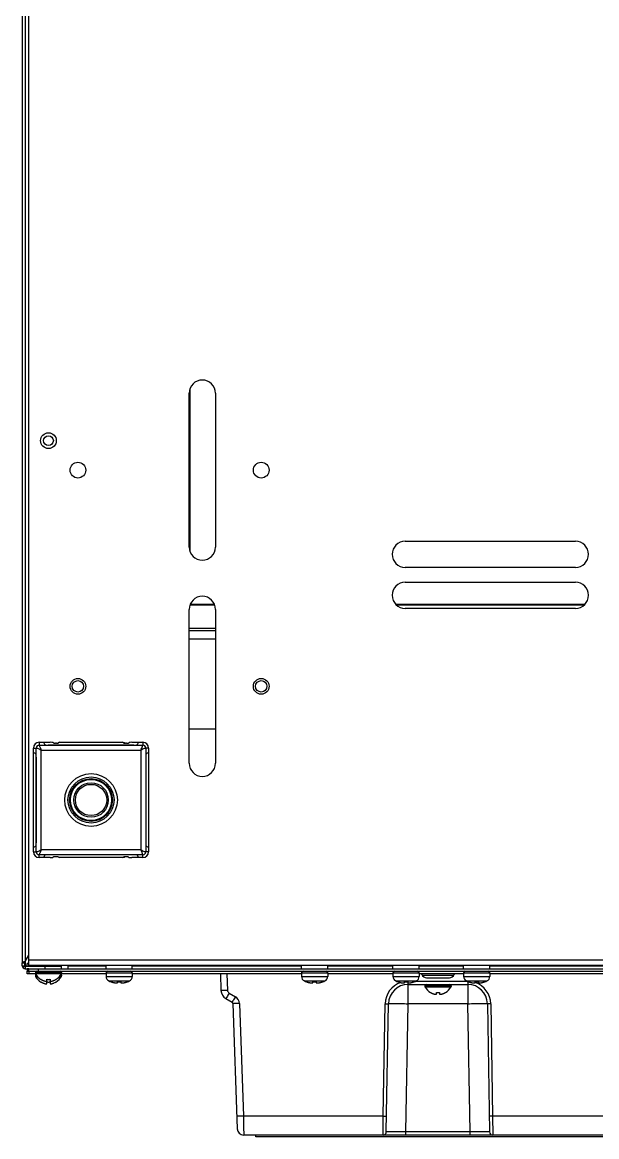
# Model space of a CAD drawing. Header units: millimetres. Extents: x 341 to 4391, y 324 to 2971.
# Drawn here: x 2703.1 to 2878.6, y 2273.4 to 2613.6 of the extents above; entities that cross this region are included whole.
import ezdxf

# ---------------------------------------------------------------- set-up
doc = ezdxf.new("R2010")
doc.units = ezdxf.units.MM
doc.header["$LTSCALE"] = 256.666667
doc.layers.get('0').update_dxf_attribs({"linetype": 'CONTINUOUS'})
doc.layers.add('ASSI', color=7, linetype='CONTINUOUS')
doc.layers.add('GEOM', color=7, linetype='CONTINUOUS')

msp = doc.modelspace()

# ---------------------------------------------------------------- linework, layer by layer
at = {"color": 7, "linetype": 'Continuous'}
for p, q in [((2703.06, 2873.78), (2703.06, 2326.48)), ((2705.06, 2325.68), (2705.06, 2871.77)), ((2754.16, 2501.25), (2754.16, 2452.51)), ((2754.26, 2501.62), (2754.26, 2452.15)), ((2754.06, 2453.38), (2754.06, 2500.38)), ((2762.06, 2500.38), (2762.06, 2453.38)), ((2820.06, 2455.18), (2872.06, 2455.18)), ((2872.06, 2447.18), (2820.06, 2447.18)), ((2820.06, 2442.68), (2872.06, 2442.68)), ((2754.06, 2387.38), (2754.06, 2434.38)), ((2754.32, 2435.8), (2761.79, 2435.8)), ((2754.38, 2435.94), (2761.73, 2435.94)), ((2762.06, 2434.38), (2762.06, 2387.38)), ((2817.15, 2435.94), (2874.96, 2435.94)), ((2817.28, 2435.8), (2874.83, 2435.8)), ((2872.06, 2434.68), (2820.06, 2434.68)), ((2754.06, 2428.63), (2762.06, 2428.63)), ((2754.06, 2427.88), (2762.06, 2427.88)), ((2754.06, 2425.38), (2762.06, 2425.38)), ((2754.06, 2397.88), (2762.06, 2397.88)), ((2706.45, 2360.34), (2706.45, 2392.03)), ((2708.21, 2393.79), (2711.6, 2393.79)), ((2709.56, 2393.79), (2709.95, 2393)), ((2737.15, 2392.96), (2710.96, 2392.96)), ((2712.71, 2393.52), (2712.35, 2393.76)), ((2713.52, 2393.51), (2713.22, 2393.51)), ((2714.42, 2393.79), (2714.02, 2393.52)), ((2714.42, 2393.79), (2733.69, 2393.79)), ((2734.09, 2393.52), (2733.69, 2393.79)), ((2734.9, 2393.51), (2734.59, 2393.51)), ((2735.4, 2393.52), (2735.76, 2393.76)), ((2736.51, 2393.79), (2739.9, 2393.79)), ((2738.55, 2393.79), (2738.16, 2393)), ((2741.66, 2392.03), (2741.66, 2360.34)), ((2707.24, 2390.28), (2706.45, 2390.68)), ((2707.28, 2389.28), (2707.28, 2363.09)), ((2740.83, 2389.28), (2740.83, 2363.09)), ((2741.66, 2390.68), (2740.87, 2390.28)), ((2707.24, 2362.08), (2706.45, 2361.69)), ((2741.66, 2361.69), (2740.87, 2362.08)), ((2711.6, 2358.58), (2708.21, 2358.58)), ((2709.95, 2359.37), (2709.56, 2358.58)), ((2737.15, 2359.4), (2710.96, 2359.4)), ((2712.71, 2358.84), (2712.35, 2358.6)), ((2713.52, 2358.86), (2713.22, 2358.86)), ((2714.02, 2358.84), (2714.42, 2358.58)), ((2733.69, 2358.58), (2714.42, 2358.58)), ((2733.69, 2358.58), (2734.09, 2358.84)), ((2734.9, 2358.86), (2734.59, 2358.86)), ((2735.4, 2358.84), (2735.76, 2358.6)), ((2739.9, 2358.58), (2736.51, 2358.58)), ((2738.16, 2359.37), (2738.55, 2358.58)), ((2703.96, 2326.89), (2705.06, 2328.8)), ((2703.06, 2325.58), (2703.06, 2326.48)), ((2703.06, 2326.48), (2703.86, 2326.48)), ((2703.06, 2325.58), (2703.86, 2325.58)), ((2703.25, 2325.03), (2703.88, 2325.52)), ((2703.96, 2326.89), (2703.86, 2326.86)), ((2703.86, 2325.58), (2703.86, 2326.48)), ((2703.96, 2325.58), (2703.96, 2325.48)), ((2703.96, 2325.58), (2704.56, 2325.58)), ((2703.96, 2325.48), (2703.96, 2324.68)), ((2703.96, 2324.68), (3302.16, 2324.68)), ((2704.56, 2325.48), (2704.56, 2326.28)), ((2705.06, 2326.28), (2704.56, 2326.28)), ((2705.06, 2326.21), (2704.56, 2326.21)), ((2704.56, 2324.66), (2704.56, 2323.89)), ((2705.06, 2324.66), (2704.56, 2324.66)), ((2705.06, 2323.89), (2704.56, 2323.89)), ((2704.56, 2323.88), (2705.06, 2323.88)), ((3301.06, 2325.68), (2705.06, 2325.68)), ((2705.06, 2323.88), (2705.06, 2324.68)), ((2715.06, 2324.68), (2715.06, 2325.48)), ((2717.06, 2324.68), (2717.06, 2325.68)), ((2708.76, 2321.4), (2708.76, 2321.44)), ((2708.76, 2320.6), (2708.76, 2320.64)), ((2710.56, 2320.89), (2710.56, 2321.44)), ((2710.56, 2320.09), (2710.56, 2320.64)), ((2711.56, 2321.44), (2711.56, 2320.89)), ((2711.56, 2320.64), (2711.56, 2320.09)), ((2713.36, 2321.44), (2713.36, 2321.4)), ((2713.36, 2320.64), (2713.36, 2320.6)), ((2730.17, 2320.67), (2730.17, 2320.69)), ((2732.17, 2320.34), (2732.17, 2320.69)), ((2733.17, 2320.69), (2733.17, 2320.34)), ((2735.17, 2320.69), (2735.17, 2320.67)), ((2789.86, 2320.67), (2789.86, 2320.69)), ((2791.86, 2320.34), (2791.86, 2320.69)), ((2792.86, 2320.69), (2792.86, 2320.34)), ((2794.86, 2320.69), (2794.86, 2320.67)), ((2817.8, 2320.67), (2817.8, 2320.69)), ((2819.8, 2320.34), (2819.8, 2320.69)), ((2820.8, 2320.69), (2820.8, 2320.34)), ((2822.8, 2320.69), (2822.8, 2320.67)), ((2839.39, 2320.67), (2839.39, 2320.69)), ((2841.39, 2320.34), (2841.39, 2320.69)), ((2842.39, 2320.69), (2842.39, 2320.34)), ((2844.39, 2320.69), (2844.39, 2320.67)), ((2827.76, 2317.4), (2827.76, 2317.44)), ((2829.56, 2316.89), (2829.56, 2317.44)), ((2830.56, 2317.44), (2830.56, 2316.89)), ((2832.36, 2317.44), (2832.36, 2317.4))]:
    msp.add_line(p, q, dxfattribs=at)
at = {"color": 9, "linetype": 'Continuous'}
for p, q in [((2703.96, 2873.78), (2703.96, 2325.58)), ((2706.45, 2392.03), (2707.31, 2392.03)), ((2707.31, 2360.34), (2707.31, 2392.03)), ((2708.21, 2393.79), (2708.21, 2392.92)), ((2708.21, 2392.92), (2739.9, 2392.92)), ((2739.9, 2393.79), (2739.9, 2392.92)), ((2740.8, 2392.03), (2740.8, 2360.34)), ((2741.66, 2392.03), (2740.8, 2392.03)), ((2708.82, 2360.95), (2708.82, 2391.42)), ((2708.82, 2391.42), (2739.29, 2391.42)), ((2739.29, 2391.42), (2739.29, 2360.95)), ((2706.45, 2360.34), (2707.31, 2360.34)), ((2708.21, 2358.58), (2708.21, 2359.44)), ((2739.9, 2359.44), (2708.21, 2359.44)), ((2739.29, 2360.95), (2708.82, 2360.95)), ((2739.9, 2358.58), (2739.9, 2359.44)), ((2741.66, 2360.34), (2740.8, 2360.34))]:
    msp.add_line(p, q, dxfattribs=at)
at = {"color": 7, "linetype": 'Continuous'}
for centre, radius in [((2711.06, 2485.88), 2.4), ((2711.06, 2485.88), 1.5), ((2720.06, 2476.88), 2.4), ((2776.06, 2476.88), 2.4), ((2720.06, 2410.88), 2.4), ((2720.06, 2410.88), 1.75), ((2776.06, 2410.88), 2.4), ((2776.06, 2410.88), 1.75), ((2724.06, 2376.18), 7.04), ((2724.06, 2376.18), 5.28)]:
    msp.add_circle(centre, radius, dxfattribs=at)
at = {"color": 9, "linetype": 'Continuous'}
for radius in [8.05, 6.54, 6.29, 4.78]:
    msp.add_circle((2724.06, 2376.18), radius, dxfattribs=at)
at = {"color": 7, "linetype": 'Continuous'}
for centre, radius, start, end in [((2758.06, 2500.38), 4, 0, 180), ((2758.06, 2453.38), 4, 180, 360), ((2820.06, 2451.18), 4, 90, 270), ((2872.06, 2451.18), 4, 270, 90), ((2820.06, 2438.68), 4, 90, 270), ((2872.06, 2438.68), 4, 270, 90), ((2758.06, 2434.38), 4, 0, 180), ((2708.21, 2392.03), 1.76, 90, 180), ((2739.9, 2392.03), 1.76, 0, 90), ((2758.06, 2387.38), 4, 180, 360), ((2708.21, 2360.34), 1.76, 180, 270), ((2739.9, 2360.34), 1.76, 270, 360), ((2703.96, 2325.58), 0.9, 180, 270), ((2703.96, 2325.58), 0.1, 180, 270), ((2711.25, 2325.5), 4.8, 210.3012, 238.6273), ((2711.25, 2324.7), 4.8, 210.3012, 238.6273), ((2711.24, 2325.49), 4.75, 238.4659, 241.0313), ((2711.24, 2324.69), 4.75, 238.4659, 241.0313), ((2711.24, 2325.49), 4.75, 241.0316, 241.9926), ((2711.24, 2324.69), 4.75, 241.0316, 241.9926), ((2711.24, 2325.48), 4.75, 241.9926, 243.3187), ((2711.24, 2324.68), 4.75, 241.9926, 243.3187), ((2711.24, 2325.48), 4.74, 243.3188, 244.4598), ((2711.24, 2324.68), 4.74, 243.3188, 244.4598), ((2711.24, 2325.48), 4.74, 244.4598, 245.4278), ((2711.24, 2324.68), 4.74, 244.4598, 245.4278), ((2711.23, 2325.47), 4.73, 245.4278, 246.6825), ((2711.23, 2324.67), 4.73, 245.4278, 246.6825), ((2711.23, 2325.47), 4.73, 246.6826, 247.4526), ((2711.23, 2325.46), 4.72, 247.4524, 248.9975), ((2711.23, 2325.45), 4.72, 248.9977, 249.4819), ((2711.22, 2325.44), 4.7, 249.4813, 251.5344), ((2711.22, 2325.42), 4.68, 251.535, 252.6227), ((2711.21, 2325.41), 4.67, 252.6228, 253.6051), ((2711.2, 2325.38), 4.64, 253.6036, 255.6824), ((2710.31, 2322.88), 2.01, 262.7259, 264.7415), ((2710.31, 2322.86), 1.98, 264.7442, 265.3991), ((2710.31, 2322.84), 1.97, 265.3984, 266.7833), ((2710.31, 2322.83), 1.96, 266.7841, 267.6235), ((2710.31, 2322.83), 1.96, 267.6234, 268.8455), ((2710.31, 2322.82), 1.95, 268.8459, 270.9258), ((2710.31, 2322.82), 1.95, 270.9261, 271.9964), ((2710.31, 2322.83), 1.96, 271.9964, 273.0228), ((2710.3, 2322.84), 1.97, 273.0233, 274.286), ((2710.3, 2322.85), 1.98, 274.2856, 275.1372), ((2710.3, 2322.88), 2.01, 275.1401, 277.2744), ((2711.06, 2325.19), 3.79, 262.4006, 267.4511), ((2711.06, 2324.39), 3.79, 262.4006, 267.4511), ((2711.06, 2325.18), 3.77, 267.455, 272.545), ((2711.06, 2324.38), 3.77, 267.455, 270), ((2711.06, 2324.38), 3.77, 270, 272.545), ((2711.05, 2325.19), 3.79, 272.5489, 277.5994), ((2711.05, 2324.39), 3.79, 272.5489, 277.5994), ((2711.81, 2322.88), 2.01, 262.7256, 264.8598), ((2711.81, 2322.85), 1.98, 264.8627, 265.7144), ((2711.81, 2322.84), 1.97, 265.714, 266.9766), ((2711.81, 2322.83), 1.96, 266.9771, 268.0037), ((2711.81, 2322.82), 1.95, 268.0037, 269.0738), ((2711.81, 2322.82), 1.95, 269.0741, 270.1995), ((2711.81, 2322.82), 1.95, 270.1995, 271.1541), ((2711.81, 2322.83), 1.95, 271.1545, 272.3767), ((2711.81, 2322.83), 1.96, 272.3765, 273.2159), ((2711.8, 2322.84), 1.97, 273.2167, 274.6016), ((2711.8, 2322.86), 1.98, 274.6009, 275.2558), ((2711.8, 2322.88), 2.01, 275.2585, 277.2741), ((2710.91, 2325.38), 4.64, 284.3176, 286.3964), ((2710.9, 2325.41), 4.67, 286.3949, 287.3772), ((2710.9, 2325.42), 4.68, 287.3773, 288.465), ((2710.89, 2325.44), 4.7, 288.4656, 290.5187), ((2710.89, 2325.45), 4.72, 290.5181, 291.0023), ((2710.88, 2325.46), 4.72, 291.0025, 292.5476), ((2710.88, 2325.47), 4.73, 292.5474, 293.3174), ((2710.88, 2325.47), 4.73, 293.3175, 294.5722), ((2710.88, 2324.67), 4.73, 293.3175, 294.5722), ((2710.88, 2325.48), 4.74, 294.5722, 295.5402), ((2710.88, 2324.68), 4.74, 294.5722, 295.5402), ((2710.87, 2325.48), 4.74, 295.5402, 296.6812), ((2710.87, 2324.68), 4.74, 295.5402, 296.6812), ((2710.87, 2325.48), 4.75, 296.6813, 298.0074), ((2710.87, 2324.68), 4.75, 296.6813, 298.0074), ((2710.87, 2325.49), 4.75, 298.0074, 298.9684), ((2710.87, 2324.69), 4.75, 298.0074, 298.9684), ((2710.87, 2325.49), 4.75, 298.9687, 301.5341), ((2710.87, 2324.69), 4.75, 298.9687, 301.5341), ((2710.86, 2325.5), 4.8, 301.3727, 329.6988), ((2710.86, 2324.7), 4.8, 301.3727, 329.6988), ((2732.47, 2327.28), 7, 245.2801, 250.8179), ((2732.48, 2327.3), 7.01, 250.741, 252.3068), ((2732.48, 2327.31), 7.01, 252.3069, 253.8662), ((2732.48, 2327.31), 7.02, 253.8662, 254.2195), ((2732.48, 2327.32), 7.02, 254.2196, 255.4252), ((2732.48, 2327.32), 7.03, 255.4251, 256.0151), ((2732.48, 2327.33), 7.04, 256.0152, 256.9892), ((2732.49, 2327.34), 7.04, 256.9892, 257.7318), ((2732.49, 2327.35), 7.05, 257.7318, 258.5614), ((2732.49, 2327.36), 7.07, 258.5614, 259.4226), ((2732.49, 2327.38), 7.09, 259.4225, 260.136), ((2732.5, 2327.4), 7.11, 260.1363, 261.1566), ((2732.5, 2327.43), 7.14, 261.1563, 261.7036), ((2732.51, 2327.48), 7.19, 261.7052, 263.2535), ((2731.91, 2324.53), 4.2, 266.6176, 268.3314), ((2731.92, 2324.59), 4.25, 268.3283, 268.8891), ((2731.92, 2324.61), 4.27, 268.8896, 270.0287), ((2731.92, 2324.61), 4.28, 270.0278, 270.8511), ((2731.92, 2324.59), 4.26, 270.8511, 271.7144), ((2731.92, 2324.53), 4.2, 271.7116, 273.3826), ((2732.67, 2327.84), 7.17, 266.0041, 268.6706), ((2732.67, 2327.86), 7.18, 268.6697, 271.3303), ((2732.67, 2327.84), 7.17, 271.3294, 273.9959), ((2733.41, 2324.53), 4.2, 266.6174, 268.2884), ((2733.42, 2324.59), 4.26, 268.2856, 269.1489), ((2733.42, 2324.61), 4.28, 269.1489, 269.9722), ((2733.42, 2324.61), 4.27, 269.9713, 271.1104), ((2733.42, 2324.59), 4.25, 271.1109, 271.6717), ((2733.42, 2324.53), 4.2, 271.6686, 273.3824), ((2732.82, 2327.48), 7.19, 276.7465, 278.2948), ((2732.83, 2327.43), 7.14, 278.2964, 278.8437), ((2732.83, 2327.4), 7.11, 278.8434, 279.8637), ((2732.84, 2327.38), 7.09, 279.864, 280.5775), ((2732.84, 2327.36), 7.07, 280.5774, 281.4385), ((2732.84, 2327.35), 7.05, 281.4386, 282.2682), ((2732.84, 2327.34), 7.04, 282.2682, 283.0108), ((2732.85, 2327.33), 7.04, 283.0108, 283.9848), ((2732.85, 2327.32), 7.03, 283.9849, 284.5749), ((2732.85, 2327.32), 7.02, 284.5748, 285.7804), ((2732.85, 2327.31), 7.02, 285.7805, 286.1338), ((2732.85, 2327.31), 7.01, 286.1338, 287.6931), ((2732.85, 2327.3), 7.01, 287.6932, 289.259), ((2732.87, 2327.28), 7, 289.1821, 294.7199), ((2792.16, 2327.28), 7, 245.2801, 250.8179), ((2792.17, 2327.3), 7.01, 250.741, 252.3068), ((2792.17, 2327.31), 7.01, 252.3069, 253.8662), ((2792.17, 2327.31), 7.02, 253.8662, 254.2195), ((2792.17, 2327.32), 7.02, 254.2196, 255.4252), ((2792.17, 2327.32), 7.03, 255.4251, 256.0151), ((2792.17, 2327.33), 7.04, 256.0152, 256.9892), ((2792.18, 2327.34), 7.04, 256.9892, 257.7318), ((2792.18, 2327.35), 7.05, 257.7318, 258.5614), ((2792.18, 2327.36), 7.07, 258.5614, 259.4226), ((2792.18, 2327.38), 7.09, 259.4225, 260.136), ((2792.19, 2327.4), 7.11, 260.1363, 261.1566), ((2792.19, 2327.43), 7.14, 261.1563, 261.7036), ((2792.2, 2327.48), 7.19, 261.7052, 263.2535), ((2791.6, 2324.53), 4.2, 266.6176, 268.3314), ((2791.61, 2324.59), 4.25, 268.3283, 268.8891), ((2791.61, 2324.61), 4.27, 268.8896, 270.0287), ((2791.61, 2324.61), 4.28, 270.0278, 270.8511), ((2791.61, 2324.59), 4.26, 270.8511, 271.7144), ((2791.61, 2324.53), 4.2, 271.7116, 273.3826), ((2792.36, 2327.84), 7.17, 266.0041, 268.6706), ((2792.36, 2327.86), 7.18, 268.6697, 270), ((2792.36, 2327.86), 7.18, 270, 271.3303), ((2792.36, 2327.84), 7.17, 271.3294, 273.9959), ((2793.1, 2324.53), 4.2, 266.6174, 268.2884), ((2793.11, 2324.59), 4.26, 268.2856, 269.1489), ((2793.11, 2324.61), 4.28, 269.1489, 269.9722), ((2793.11, 2324.61), 4.27, 269.9713, 271.1104), ((2793.11, 2324.59), 4.25, 271.1109, 271.6717), ((2793.11, 2324.53), 4.2, 271.6686, 273.3824), ((2792.51, 2327.48), 7.19, 276.7465, 278.2948), ((2792.52, 2327.43), 7.14, 278.2964, 278.8437), ((2792.52, 2327.4), 7.11, 278.8434, 279.8637), ((2792.53, 2327.38), 7.09, 279.864, 280.5775), ((2792.53, 2327.36), 7.07, 280.5774, 281.4385), ((2792.53, 2327.35), 7.05, 281.4386, 282.2682), ((2792.53, 2327.34), 7.04, 282.2682, 283.0108), ((2792.54, 2327.33), 7.04, 283.0108, 283.9848), ((2792.54, 2327.32), 7.03, 283.9849, 284.5749), ((2792.54, 2327.32), 7.02, 284.5748, 285.7804), ((2792.54, 2327.31), 7.02, 285.7805, 286.1338), ((2792.54, 2327.31), 7.01, 286.1338, 287.6931), ((2792.54, 2327.3), 7.01, 287.6932, 289.259), ((2792.56, 2327.28), 7, 289.1821, 294.7199), ((2820.1, 2327.28), 7, 245.2801, 250.8179), ((2820.11, 2327.3), 7.01, 250.741, 252.3068), ((2820.11, 2327.31), 7.01, 252.3069, 253.8662), ((2820.11, 2327.31), 7.02, 253.8662, 254.2195), ((2820.11, 2327.32), 7.02, 254.2196, 255.4252), ((2820.11, 2327.32), 7.03, 255.4251, 256.0151), ((2820.11, 2327.33), 7.04, 256.0152, 256.9892), ((2820.12, 2327.34), 7.04, 256.9892, 257.7318), ((2820.12, 2327.35), 7.05, 257.7318, 258.5614), ((2820.12, 2327.36), 7.07, 258.5614, 259.4226), ((2820.12, 2327.38), 7.09, 259.4225, 260.136), ((2820.13, 2327.4), 7.11, 260.1363, 261.1566), ((2820.13, 2327.43), 7.14, 261.1563, 261.7036), ((2820.14, 2327.48), 7.19, 261.7052, 263.2535), ((2819.54, 2324.53), 4.2, 266.6176, 268.3314), ((2819.55, 2324.59), 4.25, 268.3283, 268.8891), ((2819.55, 2324.61), 4.27, 268.8896, 270.0287), ((2819.55, 2324.61), 4.28, 270.0278, 270.8511), ((2819.55, 2324.59), 4.26, 270.8511, 271.7144), ((2819.55, 2324.53), 4.2, 271.7116, 273.3826), ((2820.3, 2327.84), 7.17, 266.0041, 268.6706), ((2820.3, 2327.86), 7.18, 268.6697, 271.3303), ((2820.3, 2327.84), 7.17, 271.3294, 273.9959), ((2821.04, 2324.53), 4.2, 266.6174, 268.2884), ((2821.05, 2324.59), 4.26, 268.2856, 269.1489), ((2821.05, 2324.61), 4.28, 269.1489, 269.9722), ((2821.05, 2324.61), 4.27, 269.9713, 271.1104), ((2821.05, 2324.59), 4.25, 271.1109, 271.6717), ((2821.05, 2324.53), 4.2, 271.6686, 273.3824), ((2820.45, 2327.48), 7.19, 276.7465, 278.2948), ((2820.46, 2327.43), 7.14, 278.2964, 278.8437), ((2820.46, 2327.4), 7.11, 278.8434, 279.8637), ((2820.47, 2327.38), 7.09, 279.864, 280.5775), ((2820.47, 2327.36), 7.07, 280.5774, 281.4385), ((2820.47, 2327.35), 7.05, 281.4386, 282.2682), ((2820.47, 2327.34), 7.04, 282.2682, 283.0108), ((2820.48, 2327.33), 7.04, 283.0108, 283.9848), ((2820.48, 2327.32), 7.03, 283.9849, 284.5749), ((2820.48, 2327.32), 7.02, 284.5748, 285.7804), ((2820.48, 2327.31), 7.02, 285.7805, 286.1338), ((2820.48, 2327.31), 7.01, 286.1338, 287.6931), ((2820.48, 2327.3), 7.01, 287.6932, 289.259), ((2820.5, 2327.28), 7, 289.1821, 294.7199), ((2841.69, 2327.28), 7, 245.2801, 250.8179), ((2841.7, 2327.3), 7.01, 250.741, 252.3068), ((2841.7, 2327.31), 7.01, 252.3069, 253.8662), ((2841.7, 2327.31), 7.02, 253.8662, 254.2195), ((2841.7, 2327.32), 7.02, 254.2196, 255.4252), ((2841.7, 2327.32), 7.03, 255.4251, 256.0151), ((2841.7, 2327.33), 7.04, 256.0152, 256.9892), ((2841.71, 2327.34), 7.04, 256.9892, 257.7318), ((2841.71, 2327.35), 7.05, 257.7318, 258.5614), ((2841.71, 2327.36), 7.07, 258.5614, 259.4226), ((2841.71, 2327.38), 7.09, 259.4225, 260.136), ((2841.72, 2327.4), 7.11, 260.1363, 261.1566), ((2841.72, 2327.43), 7.14, 261.1563, 261.7036), ((2841.73, 2327.48), 7.19, 261.7052, 263.2535), ((2841.13, 2324.53), 4.2, 266.6176, 268.3314), ((2841.14, 2324.59), 4.25, 268.3283, 268.8891), ((2841.14, 2324.61), 4.27, 268.8896, 270.0287), ((2841.14, 2324.61), 4.28, 270.0278, 270.8511), ((2841.14, 2324.59), 4.26, 270.8511, 271.7144), ((2841.14, 2324.53), 4.2, 271.7116, 273.3826), ((2841.89, 2327.84), 7.17, 266.0041, 268.6706), ((2841.89, 2327.86), 7.18, 268.6697, 271.3303), ((2841.89, 2327.84), 7.17, 271.3294, 273.9959), ((2842.63, 2324.53), 4.2, 266.6174, 268.2884), ((2842.64, 2324.59), 4.26, 268.2856, 269.1489), ((2842.64, 2324.61), 4.28, 269.1489, 269.9722), ((2842.64, 2324.61), 4.27, 269.9713, 271.1104), ((2842.64, 2324.59), 4.25, 271.1109, 271.6717), ((2842.64, 2324.53), 4.2, 271.6686, 273.3824), ((2842.04, 2327.48), 7.19, 276.7465, 278.2948), ((2842.05, 2327.43), 7.14, 278.2964, 278.8437), ((2842.05, 2327.4), 7.11, 278.8434, 279.8637), ((2842.06, 2327.38), 7.09, 279.864, 280.5775), ((2842.06, 2327.36), 7.07, 280.5774, 281.4385), ((2842.06, 2327.35), 7.05, 281.4386, 282.2682), ((2842.06, 2327.34), 7.04, 282.2682, 283.0108), ((2842.07, 2327.33), 7.04, 283.0108, 283.9848), ((2842.07, 2327.32), 7.03, 283.9849, 284.5749), ((2842.07, 2327.32), 7.02, 284.5748, 285.7804), ((2842.07, 2327.31), 7.02, 285.7805, 286.1338), ((2842.07, 2327.31), 7.01, 286.1338, 287.6931), ((2842.07, 2327.3), 7.01, 287.6932, 289.259), ((2842.09, 2327.28), 7, 289.1821, 294.7199), ((2711.23, 2324.67), 4.73, 246.6826, 247.4526), ((2711.23, 2324.66), 4.72, 247.4524, 248.9975), ((2711.23, 2324.65), 4.72, 248.9977, 249.4819), ((2711.22, 2324.64), 4.7, 249.4813, 251.5344), ((2711.22, 2324.62), 4.68, 251.535, 252.6227), ((2711.21, 2324.61), 4.67, 252.6228, 253.6051), ((2711.2, 2324.58), 4.64, 253.6036, 255.6824), ((2710.31, 2322.08), 2.01, 262.7259, 264.7415), ((2710.31, 2322.06), 1.98, 264.7442, 265.3991), ((2710.31, 2322.04), 1.97, 265.3984, 266.7833), ((2710.31, 2322.03), 1.96, 266.7841, 267.6235), ((2710.31, 2322.03), 1.96, 267.6234, 268.8455), ((2710.31, 2322.02), 1.95, 268.8459, 270.9258), ((2710.31, 2322.02), 1.95, 270.9261, 271.9964), ((2710.31, 2322.03), 1.96, 271.9964, 273.0228), ((2710.3, 2322.04), 1.97, 273.0233, 274.286), ((2710.3, 2322.05), 1.98, 274.2856, 275.1372), ((2710.3, 2322.08), 2.01, 275.1401, 277.2744), ((2711.81, 2322.08), 2.01, 262.7256, 264.8598), ((2711.81, 2322.05), 1.98, 264.8627, 265.7144), ((2711.81, 2322.04), 1.97, 265.714, 266.9766), ((2711.81, 2322.03), 1.96, 266.9771, 268.0037), ((2711.81, 2322.02), 1.95, 268.0037, 269.0738), ((2711.81, 2322.02), 1.95, 269.0741, 270.1995), ((2711.81, 2322.02), 1.95, 270.1995, 271.1541), ((2711.81, 2322.03), 1.95, 271.1545, 272.3767), ((2711.81, 2322.03), 1.96, 272.3765, 273.2159), ((2711.8, 2322.04), 1.97, 273.2167, 274.6016), ((2711.8, 2322.06), 1.98, 274.6009, 275.2558), ((2711.8, 2322.08), 2.01, 275.2585, 277.2741), ((2710.91, 2324.58), 4.64, 284.3176, 286.3964), ((2710.9, 2324.61), 4.67, 286.3949, 287.3772), ((2710.9, 2324.62), 4.68, 287.3773, 288.465), ((2710.89, 2324.64), 4.7, 288.4656, 290.5187), ((2710.89, 2324.65), 4.72, 290.5181, 291.0023), ((2710.88, 2324.66), 4.72, 291.0025, 292.5476), ((2710.88, 2324.67), 4.73, 292.5474, 293.3174), ((2830.25, 2321.5), 4.8, 210.3012, 238.6273), ((2830.24, 2321.49), 4.75, 238.4659, 241.0313), ((2830.24, 2321.49), 4.75, 241.0316, 241.9926), ((2830.24, 2321.48), 4.75, 241.9926, 243.3187), ((2830.24, 2321.48), 4.74, 243.3188, 244.4598), ((2830.24, 2321.48), 4.74, 244.4598, 245.4278), ((2830.23, 2321.47), 4.73, 245.4278, 246.6825), ((2830.23, 2321.47), 4.73, 246.6826, 247.4526), ((2830.23, 2321.46), 4.72, 247.4524, 248.9975), ((2830.23, 2321.45), 4.72, 248.9977, 249.4819), ((2830.22, 2321.44), 4.7, 249.4813, 251.5344), ((2830.22, 2321.42), 4.68, 251.535, 252.6227), ((2830.21, 2321.41), 4.67, 252.6228, 253.6051), ((2830.06, 2321.19), 3.79, 262.4006, 267.4511), ((2830.06, 2321.18), 3.77, 267.455, 270), ((2830.06, 2321.18), 3.77, 270, 272.545), ((2830.05, 2321.19), 3.79, 272.5489, 277.5994), ((2829.9, 2321.41), 4.67, 286.3949, 287.3772), ((2829.9, 2321.42), 4.68, 287.3773, 288.465), ((2829.89, 2321.44), 4.7, 288.4656, 290.5187), ((2829.89, 2321.45), 4.72, 290.5181, 291.0023), ((2829.88, 2321.46), 4.72, 291.0025, 292.5476), ((2829.88, 2321.47), 4.73, 292.5474, 293.3174), ((2829.88, 2321.47), 4.73, 293.3175, 294.5722), ((2829.88, 2321.48), 4.74, 294.5722, 295.5402), ((2829.87, 2321.48), 4.74, 295.5402, 296.6812), ((2829.87, 2321.48), 4.75, 296.6813, 298.0074), ((2829.87, 2321.49), 4.75, 298.0074, 298.9684), ((2829.87, 2321.49), 4.75, 298.9687, 301.5341), ((2829.86, 2321.5), 4.8, 301.3727, 329.6988), ((2830.2, 2321.38), 4.64, 253.6036, 255.6824), ((2829.31, 2318.88), 2.01, 262.7259, 264.7415), ((2829.31, 2318.86), 1.98, 264.7442, 265.3991), ((2829.31, 2318.84), 1.97, 265.3984, 266.7833), ((2829.31, 2318.83), 1.96, 266.7841, 267.6235), ((2829.31, 2318.83), 1.96, 267.6234, 268.8455), ((2829.31, 2318.82), 1.95, 268.8459, 270.9258), ((2829.31, 2318.82), 1.95, 270.9261, 271.9964), ((2829.31, 2318.83), 1.96, 271.9964, 273.0228), ((2829.3, 2318.84), 1.97, 273.0233, 274.286), ((2829.3, 2318.85), 1.98, 274.2856, 275.1372), ((2829.3, 2318.88), 2.01, 275.1401, 277.2744), ((2830.81, 2318.88), 2.01, 262.7256, 264.8598), ((2830.81, 2318.85), 1.98, 264.8627, 265.7144), ((2830.81, 2318.84), 1.97, 265.714, 266.9766), ((2830.81, 2318.83), 1.96, 266.9771, 268.0037), ((2830.81, 2318.82), 1.95, 268.0037, 269.0738), ((2830.81, 2318.82), 1.95, 269.0741, 270.1995), ((2830.81, 2318.82), 1.95, 270.1995, 271.1541), ((2830.81, 2318.83), 1.95, 271.1545, 272.3767), ((2830.81, 2318.83), 1.96, 272.3765, 273.2159), ((2830.8, 2318.84), 1.97, 273.2167, 274.6016), ((2830.8, 2318.86), 1.98, 274.6009, 275.2558), ((2830.8, 2318.88), 2.01, 275.2585, 277.2741), ((2829.91, 2321.38), 4.64, 284.3176, 286.3964)]:
    msp.add_arc(centre, radius, start, end, dxfattribs=at)
at = {"color": 9, "linetype": 'Continuous'}
for centre, start, end in [((2708.21, 2392.03), 90, 180), ((2739.9, 2392.03), 360, 90), ((2708.21, 2360.34), 180, 270), ((2739.9, 2360.34), 270, 0)]:
    msp.add_arc(centre, 0.898, start, end, dxfattribs=at)
at = {"color": 7, "linetype": 'Continuous'}
for centre, major_axis, start_param, end_param in [((2710.96, 2393), (1.01, 0), -3.124139, -1.570796), ((2711.6, 2393.76), (0.754, 0), 0.05236, 1.570796), ((2713.22, 2393.52), (0.503, 0), -3.089233, -1.570796), ((2713.52, 2393.52), (0.503, 0), -1.570796, -0.05236), ((2734.59, 2393.52), (0.503, 0), -3.089233, -1.570796), ((2734.9, 2393.52), (0.503, 0), -1.570796, -0.05236), ((2736.51, 2393.76), (0.754, 0), 1.570796, 3.089233), ((2737.15, 2393), (1.01, 0), -1.570796, -0.017453), ((2707.24, 2389.28), (0, 1.01), -1.570796, -0.017453), ((2740.87, 2389.28), (0, 1.01), 0.017453, 1.570796), ((2707.24, 2363.09), (0, 1.01), -3.124139, -1.570796), ((2740.87, 2363.09), (0, 1.01), 1.570796, 3.124139), ((2710.96, 2359.37), (1.01, 0), 1.570796, 3.124139), ((2711.6, 2358.6), (0.754, 0), -1.570796, -0.05236), ((2713.22, 2358.84), (0.503, 0), 1.570796, 3.089233), ((2713.52, 2358.84), (0.503, 0), 0.05236, 1.570796), ((2734.59, 2358.84), (0.503, 0), 1.570796, 3.089233), ((2734.9, 2358.84), (0.503, 0), 0.05236, 1.570796), ((2736.51, 2358.6), (0.754, 0), -3.089233, -1.570796), ((2737.15, 2359.37), (1.01, 0), 0.017453, 1.570796)]:
    msp.add_ellipse(centre, major_axis=major_axis, ratio=0.034921, start_param=start_param, end_param=end_param, dxfattribs=at)
at = {"color": 9, "linetype": 'Continuous'}
for points, knots in [([(2708.82, 2391.42), (2708.64, 2391.5), (2708.3, 2391.66), (2707.9, 2391.83), (2707.62, 2391.93), (2707.47, 2391.98), (2707.37, 2392.01), (2707.33, 2392.03), (2707.31, 2392.03)], [0, 0, 0, 0, 0.36445, 0.684724, 0.812596, 0.910743, 0.974272, 1, 1, 1, 1]), ([(2708.21, 2392.92), (2708.21, 2392.91), (2708.23, 2392.86), (2708.26, 2392.77), (2708.31, 2392.62), (2708.41, 2392.34), (2708.58, 2391.93), (2708.74, 2391.6), (2708.82, 2391.42)], [0, 0, 0, 0, 0.025728, 0.089256, 0.187403, 0.315276, 0.63555, 1, 1, 1, 1]), ([(2739.29, 2391.42), (2739.37, 2391.6), (2739.53, 2391.93), (2739.7, 2392.34), (2739.8, 2392.62), (2739.86, 2392.77), (2739.88, 2392.86), (2739.9, 2392.91), (2739.9, 2392.92)], [0, 0, 0, 0, 0.36445, 0.684724, 0.812596, 0.910743, 0.974272, 1, 1, 1, 1]), ([(2740.8, 2392.03), (2740.78, 2392.03), (2740.74, 2392.01), (2740.64, 2391.98), (2740.49, 2391.93), (2740.21, 2391.83), (2739.81, 2391.66), (2739.47, 2391.5), (2739.29, 2391.42)], [0, 0, 0, 0, 0.025728, 0.089256, 0.187403, 0.315276, 0.63555, 1, 1, 1, 1]), ([(2707.31, 2360.34), (2707.33, 2360.34), (2707.37, 2360.36), (2707.47, 2360.38), (2707.62, 2360.44), (2707.9, 2360.54), (2708.3, 2360.71), (2708.64, 2360.86), (2708.82, 2360.95)], [0, 0, 0, 0, 0.025728, 0.089256, 0.187403, 0.315276, 0.63555, 1, 1, 1, 1]), ([(2708.82, 2360.95), (2708.74, 2360.77), (2708.58, 2360.43), (2708.41, 2360.02), (2708.31, 2359.75), (2708.26, 2359.6), (2708.23, 2359.5), (2708.21, 2359.45), (2708.21, 2359.44)], [0, 0, 0, 0, 0.36445, 0.684724, 0.812596, 0.910743, 0.974272, 1, 1, 1, 1]), ([(2739.9, 2359.44), (2739.9, 2359.45), (2739.88, 2359.5), (2739.86, 2359.6), (2739.8, 2359.75), (2739.7, 2360.02), (2739.53, 2360.43), (2739.37, 2360.77), (2739.29, 2360.95)], [0, 0, 0, 0, 0.025728, 0.089256, 0.187403, 0.315276, 0.63555, 1, 1, 1, 1]), ([(2739.29, 2360.95), (2739.47, 2360.86), (2739.81, 2360.71), (2740.21, 2360.54), (2740.49, 2360.44), (2740.64, 2360.38), (2740.74, 2360.36), (2740.78, 2360.34), (2740.8, 2360.34)], [0, 0, 0, 0, 0.36445, 0.684724, 0.812596, 0.910743, 0.974272, 1, 1, 1, 1])]:
    msp.add_open_spline(points, degree=3, knots=knots, dxfattribs=at)
at = {"color": 7, "linetype": 'Continuous'}
for points, knots in [([(2703.86, 2326.86), (2703.66, 2326.81), (2703.4, 2326.73), (2703.13, 2326.61), (2703.06, 2326.52), (2703.06, 2326.48)], [0, 0, 0, 0, 0.662099, 0.876477, 1, 1, 1, 1]), ([(2703.96, 2326.89), (2703.94, 2326.86), (2703.89, 2326.73), (2703.86, 2326.59), (2703.86, 2326.48)], [0, 0, 0, 0, 0.2586, 1, 1, 1, 1]), ([(2703.96, 2325.52), (2703.96, 2325.51), (2703.99, 2325.5), (2704.03, 2325.48), (2704.06, 2325.48)], [0, 0, 0, 0, 0.27562, 1, 1, 1, 1])]:
    msp.add_open_spline(points, degree=3, knots=knots, dxfattribs=at)
at = {"layer": 'ASSI', "color": 7, "linetype": 'Continuous'}
for p, q in [((2709.46, 2325.48), (2709.46, 2325.68)), ((2712.66, 2325.48), (2712.66, 2325.68)), ((2728.67, 2324.68), (2728.67, 2325.68)), ((2736.67, 2324.68), (2736.67, 2325.68)), ((2788.36, 2324.68), (2788.36, 2325.68)), ((2796.36, 2324.68), (2796.36, 2325.68)), ((2816.3, 2324.68), (2816.3, 2325.68)), ((2824.3, 2324.68), (2824.3, 2325.68)), ((2837.89, 2324.68), (2837.89, 2325.68)), ((2845.89, 2324.68), (2845.89, 2325.68)), ((2707.06, 2323.48), (2707.06, 2323.28)), ((2707.06, 2322.68), (2707.06, 2322.48)), ((2715.06, 2323.48), (2715.06, 2323.28)), ((2715.06, 2322.68), (2715.06, 2322.48)), ((2728.67, 2323.38), (2728.67, 2322.29)), ((2730.17, 2320.67), (2729.54, 2320.92)), ((2735.17, 2320.67), (2735.79, 2320.92)), ((2736.67, 2323.38), (2736.67, 2322.29)), ((2788.36, 2323.38), (2788.36, 2322.29)), ((2789.86, 2320.67), (2789.23, 2320.92)), ((2794.86, 2320.67), (2795.48, 2320.92)), ((2796.36, 2323.38), (2796.36, 2322.29)), ((2816.3, 2323.38), (2816.3, 2322.29)), ((2817.8, 2320.67), (2817.17, 2320.92)), ((2822.8, 2320.67), (2823.42, 2320.92)), ((2824.3, 2323.38), (2824.3, 2322.29)), ((2837.89, 2323.38), (2837.89, 2322.29)), ((2839.39, 2320.67), (2838.76, 2320.92)), ((2844.39, 2320.67), (2845.01, 2320.92)), ((2845.89, 2323.38), (2845.89, 2322.29)), ((2826.06, 2319.48), (2826.06, 2319.28)), ((2834.06, 2319.48), (2834.06, 2319.28))]:
    msp.add_line(p, q, dxfattribs=at)
at = {"layer": 'ASSI', "color": 9, "linetype": 'Continuous'}
for p, q in [((2715.06, 2323.48), (2707.06, 2323.48)), ((2715.06, 2323.28), (2707.06, 2323.28)), ((2707.41, 2322.68), (2707.06, 2322.68)), ((2707.57, 2322.48), (2707.06, 2322.48)), ((2715, 2323.08), (2707.11, 2323.08)), ((2707.72, 2322.28), (2707.11, 2322.28)), ((2715, 2322.28), (2714.39, 2322.28)), ((2715.06, 2322.48), (2714.54, 2322.48)), ((2715.06, 2322.68), (2714.71, 2322.68)), ((2728.67, 2323.38), (2736.67, 2323.38)), ((2728.67, 2322.29), (2736.67, 2322.29)), ((2729.54, 2320.92), (2735.79, 2320.92)), ((2788.36, 2323.38), (2796.36, 2323.38)), ((2788.36, 2322.29), (2796.36, 2322.29)), ((2789.23, 2320.92), (2795.48, 2320.92)), ((2816.3, 2323.38), (2824.3, 2323.38)), ((2816.3, 2322.29), (2824.3, 2322.29)), ((2817.17, 2320.92), (2823.42, 2320.92)), ((2837.89, 2323.38), (2845.89, 2323.38)), ((2837.89, 2322.29), (2845.89, 2322.29)), ((2838.76, 2320.92), (2845.01, 2320.92)), ((2834.06, 2319.48), (2826.06, 2319.48)), ((2834.06, 2319.28), (2826.06, 2319.28)), ((2834, 2319.08), (2826.11, 2319.08))]:
    msp.add_line(p, q, dxfattribs=at)
at = {"layer": 'ASSI', "color": 7, "linetype": 'Continuous'}
for centre, radius, start, end in [((2707.46, 2323.48), 0.4, 90, 180), ((2714.66, 2323.48), 0.4, 0, 90), ((2729.17, 2323.38), 0.5, 90, 180), ((2736.17, 2323.38), 0.5, 0, 90), ((2788.86, 2323.38), 0.5, 90, 180), ((2795.86, 2323.38), 0.5, 0, 90), ((2816.8, 2323.38), 0.5, 90, 180), ((2823.8, 2323.38), 0.5, 0, 90), ((2838.39, 2323.38), 0.5, 90, 180), ((2845.39, 2323.38), 0.5, 0, 90), ((2707.46, 2323.28), 0.4, 180, 210.3012), ((2707.46, 2322.68), 0.4, 132.2886, 180), ((2707.46, 2322.48), 0.4, 180, 210.3012), ((2711.25, 2325.5), 4.8, 210.3012, 238.6273), ((2711.25, 2324.7), 4.8, 210.3012, 238.6273), ((2710.86, 2325.5), 4.8, 301.3727, 329.6988), ((2710.86, 2324.7), 4.8, 301.3727, 329.6988), ((2714.66, 2322.68), 0.4, 0, 47.7114), ((2714.66, 2323.28), 0.4, 329.6988, 360), ((2714.66, 2322.48), 0.4, 329.6988, 360), ((2730.17, 2322.29), 1.5, 180, 245.2801), ((2735.17, 2322.29), 1.5, 294.7199, 360), ((2789.86, 2322.29), 1.5, 180, 245.2801), ((2794.86, 2322.29), 1.5, 294.7199, 360), ((2817.8, 2322.29), 1.5, 180, 245.2801), ((2822.8, 2322.29), 1.5, 294.7199, 360), ((2839.39, 2322.29), 1.5, 180, 245.2801), ((2844.39, 2322.29), 1.5, 294.7199, 360), ((2826.46, 2319.48), 0.4, 90, 180), ((2826.46, 2319.28), 0.4, 180, 210.3012), ((2830.25, 2321.5), 4.8, 210.3012, 238.6273), ((2829.86, 2321.5), 4.8, 301.3727, 329.6988), ((2833.66, 2319.48), 0.4, 0, 90), ((2833.66, 2319.28), 0.4, 329.6988, 360)]:
    msp.add_arc(centre, radius, start, end, dxfattribs=at)
at = {"layer": 'GEOM', "color": 3, "linetype": 'Continuous'}
for p, q in [((2734.16, 2393.68), (2733.85, 2393.68)), ((2733.85, 2358.68), (2734.16, 2358.68))]:
    msp.add_line(p, q, dxfattribs=at)
at = {"layer": 'GEOM', "color": 9, "linetype": 'Continuous'}
for p, q in [((3301.06, 2327.28), (2705.06, 2327.28)), ((2704.59, 2323.08), (2704.59, 2323.88)), ((2705.06, 2323.88), (2705.06, 2323.08)), ((2708.06, 2323.88), (2708.06, 2324.68)), ((2710.06, 2324.68), (2710.06, 2325.48)), ((2728.67, 2325.48), (2717.06, 2325.48)), ((2788.36, 2325.48), (2736.67, 2325.48)), ((2816.3, 2325.48), (2796.36, 2325.48)), ((2837.89, 2325.48), (2824.3, 2325.48)), ((2920.44, 2325.48), (2845.89, 2325.48)), ((2765.58, 2323.08), (2765.76, 2318.05)), ((2820.95, 2313.99), (2820.95, 2320.34)), ((2823.25, 2320.85), (2838.94, 2320.85)), ((2834.81, 2322.58), (2825.3, 2322.58)), ((2839.16, 2320.76), (2839.16, 2313.99)), ((2766.26, 2317.22), (2768.15, 2316.13)), ((2769.4, 2314.05), (2770.6, 2279.67)), ((2813.35, 2279.67), (2813.95, 2313.97)), ((2820.27, 2274.86), (2820.95, 2313.99)), ((2839.16, 2313.99), (2820.95, 2313.99)), ((2839.84, 2274.86), (2839.16, 2313.99)), ((2846.16, 2313.97), (2846.76, 2279.67)), ((2813.35, 2279.67), (2770.6, 2279.67)), ((2770.6, 2279.67), (2770.68, 2276.36)), ((2813.27, 2273.88), (2813.35, 2279.67)), ((2889.51, 2279.67), (2846.76, 2279.67)), ((2846.76, 2279.67), (2846.84, 2273.88)), ((2770.68, 2276.36), (2770.73, 2273.88)), ((2839.84, 2274.86), (2820.27, 2274.86)), ((2820.27, 2273.88), (2820.27, 2274.86)), ((2839.84, 2273.88), (2839.84, 2274.86))]:
    msp.add_line(p, q, dxfattribs=at)
at = {"layer": 'GEOM', "color": 7, "linetype": 'Continuous'}
for p, q in [((2703.96, 2325.48), (2715.06, 2325.48)), ((2704.56, 2323.08), (2704.56, 2323.88)), ((2705.06, 2323.88), (3301.05, 2323.88)), ((2709.3, 2325.48), (2708.96, 2325.68)), ((2712.81, 2325.48), (2713.16, 2325.68)), ((2707.11, 2323.08), (2704.56, 2323.08)), ((2728.67, 2323.08), (2715, 2323.08)), ((2788.36, 2323.08), (2736.67, 2323.08)), ((2763.58, 2323.08), (2763.76, 2318.05)), ((2816.3, 2323.08), (2796.36, 2323.08)), ((2837.89, 2323.08), (2824.3, 2323.08)), ((2826.56, 2321.88), (2833.56, 2321.88)), ((2920.44, 2323.08), (2845.89, 2323.08)), ((2820.95, 2319.88), (2839.16, 2319.88)), ((2765.26, 2315.56), (2767.15, 2314.46)), ((2767.4, 2314.05), (2768.73, 2275.81)), ((2814.27, 2274.86), (2814.95, 2313.99)), ((2845.16, 2313.99), (2845.84, 2274.86)), ((2889.38, 2273.88), (2770.73, 2273.88)), ((2774.37, 2273.38), (2774.37, 2273.88)), ((2885.74, 2273.38), (2774.37, 2273.38))]:
    msp.add_line(p, q, dxfattribs=at)
at = {"layer": 'GEOM', "color": 3, "linetype": 'Continuous'}
for centre, start, end in [((2734.16, 2393.38), 24.7299, 90), ((2734.16, 2358.98), 270, 335.2701)]:
    msp.add_arc(centre, 0.3, start, end, dxfattribs=at)
at = {"layer": 'GEOM', "color": 9, "linetype": 'Continuous'}
for centre, radius, start, end in [((2820.95, 2313.85), 7, 108.7416, 178.9986), ((2839.16, 2313.85), 7, 1.0015, 71.0784), ((2766.9, 2313.96), 2.5, 2.005, 59.995)]:
    msp.add_arc(centre, radius, start, end, dxfattribs=at)
at = {"layer": 'GEOM', "color": 7, "linetype": 'Continuous'}
for centre, radius, start, end in [((2823.73, 2322.38), 1.5, 19.4712, 28.2853), ((2826.56, 2323.38), 1.5, 199.4712, 270), ((2833.56, 2323.38), 1.5, 270, 340.5288), ((2836.38, 2322.38), 1.5, 151.7147, 160.5288), ((2766.76, 2318.15), 3, 182, 240), ((2820.95, 2313.88), 6, 90, 179), ((2839.16, 2313.88), 6, 1, 90), ((2766.9, 2314.03), 0.5, 2, 59.9916), ((2770.73, 2275.88), 2, 182.0004, 270), ((2813.27, 2274.88), 1, 270, 359), ((2846.84, 2274.88), 1, 181.0001, 270.0061)]:
    msp.add_arc(centre, radius, start, end, dxfattribs=at)
at = {"layer": 'GEOM', "color": 9, "linetype": 'Continuous'}
for points, knots in [([(2765.76, 2318.05), (2765.5, 2318.04), (2765.03, 2318.03), (2764.48, 2318.02), (2764.12, 2318.02), (2763.93, 2318.02), (2763.84, 2318.04), (2763.76, 2318.03), (2763.76, 2318.05)], [0, 0, 0, 0, 0.382041, 0.705904, 0.830031, 0.922514, 0.979611, 1, 1, 1, 1]), ([(2766.26, 2317.22), (2766.13, 2317), (2765.9, 2316.61), (2765.63, 2316.14), (2765.45, 2315.85), (2765.36, 2315.68), (2765.29, 2315.62), (2765.27, 2315.55), (2765.26, 2315.56)], [0, 0, 0, 0, 0.384745, 0.708579, 0.832208, 0.924096, 0.980588, 1, 1, 1, 1]), ([(2768.15, 2316.13), (2768.02, 2315.91), (2767.79, 2315.52), (2767.52, 2315.05), (2767.34, 2314.76), (2767.25, 2314.59), (2767.19, 2314.53), (2767.16, 2314.46), (2767.15, 2314.46)], [0, 0, 0, 0, 0.384745, 0.708579, 0.832208, 0.924096, 0.980588, 1, 1, 1, 1]), ([(2769.4, 2314.05), (2769.14, 2314.04), (2768.67, 2314.03), (2768.12, 2314.02), (2767.76, 2314.02), (2767.57, 2314.02), (2767.48, 2314.04), (2767.4, 2314.03), (2767.4, 2314.05)], [0, 0, 0, 0, 0.382041, 0.705904, 0.830031, 0.922514, 0.979611, 1, 1, 1, 1]), ([(2813.95, 2313.97), (2814.08, 2313.97), (2814.31, 2313.97), (2814.64, 2313.95), (2814.8, 2313.99), (2814.95, 2313.96), (2814.95, 2313.99)], [0, 0, 0, 0, 0.382144, 0.706143, 0.922848, 1, 1, 1, 1]), ([(2814.95, 2313.99), (2814.95, 2314), (2815.01, 2313.99), (2815.08, 2314.01), (2815.23, 2314.01), (2815.53, 2314.02), (2816.03, 2314.03), (2816.76, 2314.03), (2817.66, 2314.03), (2819.08, 2314.02), (2820.19, 2314), (2820.95, 2313.99)], [0, 0, 0, 0, 0.005116, 0.019602, 0.043484, 0.076573, 0.168965, 0.293274, 0.444746, 0.617502, 1, 1, 1, 1]), ([(2839.16, 2313.99), (2839.92, 2314), (2841.04, 2314.02), (2842.45, 2314.03), (2843.35, 2314.03), (2844.08, 2314.03), (2844.59, 2314.02), (2844.88, 2314.01), (2845.03, 2314.01), (2845.1, 2313.99), (2845.16, 2314), (2845.16, 2313.99)], [0, 0, 0, 0, 0.382512, 0.555266, 0.706737, 0.831043, 0.923432, 0.956519, 0.980401, 0.994885, 1, 1, 1, 1]), ([(2846.16, 2313.97), (2846.03, 2313.97), (2845.8, 2313.97), (2845.47, 2313.95), (2845.31, 2313.99), (2845.16, 2313.96), (2845.16, 2313.99)], [0, 0, 0, 0, 0.382144, 0.706142, 0.922848, 1, 1, 1, 1]), ([(2770.6, 2279.67), (2770.34, 2279.66), (2769.87, 2279.65), (2769.32, 2279.64), (2768.96, 2279.65), (2768.77, 2279.65), (2768.68, 2279.66), (2768.6, 2279.66), (2768.6, 2279.67)], [0, 0, 0, 0, 0.382041, 0.705904, 0.830031, 0.922514, 0.979611, 1, 1, 1, 1]), ([(2813.35, 2279.67), (2813.48, 2279.67), (2813.71, 2279.67), (2814.04, 2279.66), (2814.2, 2279.7), (2814.35, 2279.66), (2814.35, 2279.69)], [0, 0, 0, 0, 0.382144, 0.706142, 0.922848, 1, 1, 1, 1]), ([(2846.76, 2279.67), (2846.63, 2279.67), (2846.4, 2279.67), (2846.07, 2279.66), (2845.91, 2279.7), (2845.76, 2279.66), (2845.76, 2279.69)], [0, 0, 0, 0, 0.382144, 0.706142, 0.922848, 1, 1, 1, 1]), ([(2820.27, 2274.86), (2819.5, 2274.86), (2818.39, 2274.86), (2816.98, 2274.86), (2816.08, 2274.86), (2815.35, 2274.86), (2814.84, 2274.86), (2814.55, 2274.86), (2814.4, 2274.85), (2814.33, 2274.87), (2814.27, 2274.85), (2814.27, 2274.86)], [0, 0, 0, 0, 0.382708, 0.555589, 0.707135, 0.831494, 0.923896, 0.956949, 0.980788, 0.995174, 1, 1, 1, 1]), ([(2845.84, 2274.86), (2845.84, 2274.85), (2845.78, 2274.87), (2845.72, 2274.85), (2845.56, 2274.86), (2845.27, 2274.86), (2844.76, 2274.86), (2844.03, 2274.86), (2843.13, 2274.86), (2841.72, 2274.86), (2840.61, 2274.86), (2839.84, 2274.86)], [0, 0, 0, 0, 0.004827, 0.019212, 0.043051, 0.076104, 0.168506, 0.292865, 0.444411, 0.617292, 1, 1, 1, 1])]:
    msp.add_open_spline(points, degree=3, knots=knots, dxfattribs=at)
msp.add_open_spline([(2765.76, 2318.05), (2765.77, 2317.73), (2765.98, 2317.38), (2766.26, 2317.22)], degree=3, dxfattribs=at)

doc.saveas('drawing.dxf')
